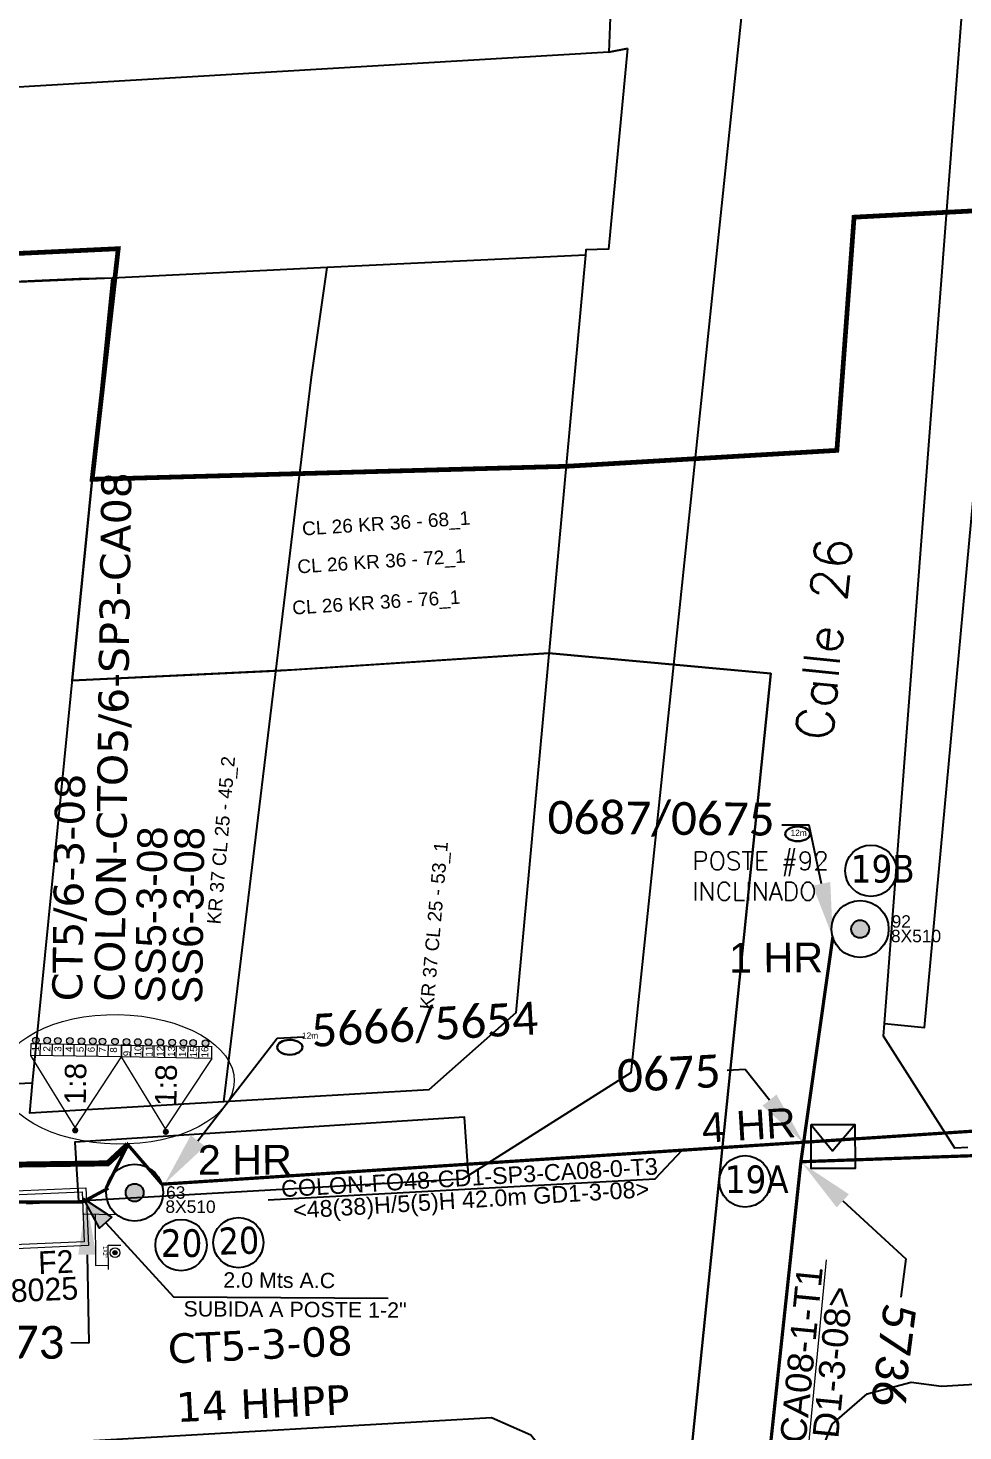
# Model space of a CAD drawing. Header units: millimetres. Extents: x -76.52126 to -76.51707, y 3.41842 to 3.42185.
# Drawn here: x -76.5204443 to -76.5201877, y 3.4202254 to 3.42061 of the extents above; entities that cross this region are included whole.
import ezdxf
from ezdxf import colors
from ezdxf.entities.mleader import LeaderData, LeaderLine
from ezdxf.enums import TextEntityAlignment as Align
from ezdxf.math import Vec2, Vec3

# ---------------------------------------------------------------- set-up
doc = ezdxf.new("R2010")
doc.units = ezdxf.units.MM
doc.linetypes.add('DASHED', pattern=[0.75, 0.5, -0.25])
for name, color, linetype in [('ABSCISA 24H', 3, 'Continuous'), ('ABSCISA 48H', 1, 'Continuous'), ('CAM F2 ATP', 30, 'Continuous'), ('CARTOGRAFIA', 252, 'Continuous'), ('COBERTURA CTO', 30, 'Continuous'), ('COBERTURA EMPALME', 2, 'Continuous'), ('CRUCE AMERICANO ATP NUEVO', 6, 'Continuous'), ('CTO POSTE 16 PUERTOS', 1, 'Continuous'), ('DUC_UTILIZAR', 1, 'Continuous'), ('DUCTOS ATP', 30, 'Continuous'), ('HERRAJERIA', 30, 'Continuous'), ('MARQUILLA F.O 48', 1, 'Continuous'), ('NOTAS', 250, 'Continuous'), ('PLACAS ZONA ABIERTA', 8, 'Continuous'), ('POSTE EMCALI ENERGIA', 7, 'Continuous'), ('PUNTO CARTERA', 7, 'Continuous'), ('PUNTO CARTERA - COUBICADO', 60, 'Continuous'), ('RESERVA F.O 24', 3, 'Continuous'), ('RESERVA F.O 48', 1, 'Continuous'), ('SUBIDA A POSTE ATP EXISTENTE', 30, 'Continuous'), ('TEXCALLES', 7, 'Continuous')]:
    doc.layers.add(name, color=color, linetype=linetype)
for name, color, linetype, lineweight in [('CANALIZACION ATP', 30, 'Continuous', 0), ('CB 24 H AER', 3, 'DASHED', 60), ('CB 24 H CAN - COUBICADO', 3, 'Continuous', 0), ('CB 48 H AER', 1, 'DASHED', 60), ('CB 48 H CAN', 1, 'Continuous', 60), ('MARQUILLA F.O 24', 3, 'Continuous', 0)]:
    doc.layers.add(name, color=color, linetype=linetype, lineweight=lineweight)
doc.styles.add('Arial', font='arial.ttf')
doc.styles.add('BOOK', font='BKANT.TTF')
doc.styles.add('Legend', font='calibri.ttf')
doc.styles.add('ROMANS', font='romans.shx', dxfattribs={"height": 1.6})
doc.styles.get("Standard").update_dxf_attribs({"font": 'arial.ttf'})
doc.styles.add('style2', font='verdana.ttf', dxfattribs={"height": 0.1})
doc.styles.add('TAHOMA', font='tahoma.ttf')
doc.styles.add('TEXT SCL GRANDES', font='tahoma.ttf', dxfattribs={"height": 14})
doc.styles.add('TXT CTO Y SS', font='arial.ttf', dxfattribs={"height": 0.5})
doc.linetypes.add('CERCA_LINE', pattern='A,12.7,-5.08,["X",Standard,S=2.54,R=0,X=-2.54,Y=-1.27],-2.08', length=19.86)

# ---------------------------------------------------------------- blocks, each defined once
blk = doc.blocks.new('MARQUILLA 24')
at = {"layer": 'MARQUILLA F.O 24', "style": 'Arial'}
for tag, oblique, p in [('IDENTIFICACIONCABLEFIBRA', 8.300879983380582e-09, (-0.1815160179795968, 0.4101931208408545)), ('CAPACIDADFIBRA', 1.383453351877506e-09, (-0.2074468646844706, -0.5398237440824574))]:
    blk.add_attdef(tag, text='', height=0.7, dxfattribs=dict(at, oblique=oblique)).set_placement(p, align=Align.MIDDLE)
blk = doc.blocks.new('*U7')
at = {"lineweight": 0}
h = blk.add_hatch(color=1, dxfattribs=at)
h.dxf.hatch_style = 1
edge = h.paths.add_edge_path()
edge.add_arc((2.038040068197754, 0.2957694650176999), 0.05471359921872897, -0.1242499693409973, 359.875750030659)
edge = h.paths.add_edge_path()
edge.add_arc((2.037624585731224, 0.1041770275826623), 0.05471359921872897, -0.1242499693409973, 359.875750030659)
edge = h.paths.add_edge_path()
edge.add_arc((2.037237854846977, -0.07415712298497024), 0.05471359921872897, -0.1242499693409973, 359.875750030659)
edge = h.paths.add_edge_path()
edge.add_arc((2.036809884395911, -0.2715081750156001), 0.05471359921872897, -0.1242499693409973, 359.875750030659)
edge = h.paths.add_edge_path()
edge.add_arc((2.036383020590098, -0.4683489170371073), 0.05471359921872897, -0.1242499693409973, 359.875750030659)
edge = h.paths.add_edge_path()
edge.add_arc((2.0359752240852, -0.6563971083447937), 0.05471359921872897, -0.1242499693409973, 359.875750030659)
edge = h.paths.add_edge_path()
edge.add_arc((2.03562520627076, -0.8178016719947072), 0.05471359921872897, -0.1242499693409973, 359.875750030659)
edge = h.paths.add_edge_path()
edge.add_arc((2.03517018280921, -1.027627744359637), 0.05471359921872897, -0.1242499693409973, 359.875750030659)
h = blk.add_hatch(color=1, dxfattribs=at)
h.dxf.hatch_style = 1
edge = h.paths.add_edge_path()
edge.add_arc((0.5439760578583717, -0.3838038376672781), 0.05194566183112925, -0.1242499693409973, 359.875750030659)
h = blk.add_hatch(color=1, dxfattribs=at)
h.dxf.hatch_style = 1
edge = h.paths.add_edge_path()
edge.add_arc((2.034756096138743, -1.218576534971748), 0.05471359921872897, -0.1242499693409973, 359.875750030659)
edge = h.paths.add_edge_path()
edge.add_arc((2.034340613672212, -1.410168972406786), 0.05471359921872897, -0.1242499693409973, 359.875750030659)
edge = h.paths.add_edge_path()
edge.add_arc((2.033953882787965, -1.588503122974418), 0.05471359921872897, -0.1242499693409973, 359.875750030659)
edge = h.paths.add_edge_path()
edge.add_arc((2.0335259123369, -1.785854175005048), 0.05471359921872897, -0.1242499693409973, 359.875750030659)
edge = h.paths.add_edge_path()
edge.add_arc((2.033099048531086, -1.982694917026556), 0.05471359921872897, -0.1242499693409973, 359.875750030659)
edge = h.paths.add_edge_path()
edge.add_arc((2.032691252026189, -2.170743108334242), 0.05471359921872897, -0.1242499693409973, 359.875750030659)
edge = h.paths.add_edge_path()
edge.add_arc((2.032341234211748, -2.332147671984155), 0.05471359921872897, -0.1242499693409973, 359.875750030659)
edge = h.paths.add_edge_path()
edge.add_arc((2.031886210750198, -2.541973744349085), 0.05471359921872897, -0.1242499693409973, 359.875750030659)
h = blk.add_hatch(color=1, dxfattribs=at)
h.dxf.hatch_style = 1
edge = h.paths.add_edge_path()
edge.add_arc((0.54069208579936, -1.898149837656726), 0.05194566183112925, -0.1242499693409973, 359.875750030659)
at = {"color": 1, "lineweight": 0}
for p, q in [((0.5933397471003361, -0.3798749818062159), (1.78330321336002, 0.374721054570804)), ((1.780019241301008, -1.139624945418648), (1.78330321336002, 0.374721054570804)), ((1.78330321336002, 0.374721054570804), (1.983485933620659, 0.3742869434363332)), ((1.983485933620659, 0.3742869434363332), (1.980201961561647, -1.140059056553115)), ((1.98314443591495, 0.2168112781892741), (1.983485933620659, 0.3742869434363332)), ((1.782527919798422, 0.01720805423882332), (1.98271064005906, 0.01677394310435254)), ((1.782961715654312, 0.2172453893237414), (1.98314443591495, 0.2168112781892741)), ((1.782121812782029, -0.1700610591370424), (1.982304533042667, -0.1704951702715096)), ((0.5933397471003361, -0.3798749818062159), (1.780019241301008, -1.139624945418648)), ((1.781734164487348, -0.3488182574032468), (1.981916884747986, -0.349252368537714)), ((1.781318828867053, -0.5403429792782912), (1.981501549127691, -0.5407770904127585)), ((1.780497384716469, -0.9191375126349559), (1.980680104977108, -0.9195716237694231)), ((1.780894261615054, -0.7361247058695692), (1.981076981875692, -0.7365588170040365)), ((0.5900557750413244, -1.894220981795664), (1.780019241301008, -1.139624945418644)), ((1.776735269241997, -2.653970945408096), (1.780019241301008, -1.139624945418644)), ((1.980201961561647, -1.140059056553115), (1.780019241301008, -1.139624945418648)), ((1.780019241301008, -1.139624945418644), (1.980201961561647, -1.140059056553115)), ((1.980201961561647, -1.140059056553115), (1.976917989502635, -2.654405056542563)), ((1.979860463855939, -1.297534721800174), (1.980201961561647, -1.140059056553115)), ((1.7796777435953, -1.297100610665707), (1.979860463855939, -1.297534721800174)), ((1.77924394773941, -1.497137945750625), (1.979426668000049, -1.497572056885096)), ((1.778450192428336, -1.863164257392695), (1.978632912688975, -1.863598368527162)), ((1.778837840723017, -1.684407059126491), (1.979020560983656, -1.684841170260958)), ((0.5900557750413244, -1.894220981795664), (1.776735269241997, -2.653970945408096)), ((1.778034856808041, -2.054688979267739), (1.978217577068679, -2.055123090402207)), ((1.777610289556042, -2.250470705859017), (1.97779300981668, -2.250904816993485)), ((1.777213412657458, -2.433483512624404), (1.977396132918096, -2.433917623758871)), ((1.980201961561647, -2.642939733618494), (1.780019241301008, -2.642505622484027))]:
    blk.add_line(p, q, dxfattribs=at)
for centre in [(2.038028655333605, 0.2954304605723816), (2.037613172867088, 0.1038380231428864), (2.036798471531788, -0.2718471794498338), (2.037226441982829, -0.07449612743028844), (2.036371607725974, -0.4686879214713411), (2.035963811221075, -0.6567361127790274), (2.035613793406623, -0.8181406764344832), (2.034744683274594, -1.218915539417067), (2.035158769945085, -1.027966748793871), (2.034329200808076, -1.410507976846562), (2.033942469923817, -1.588842127419737), (2.033514499472776, -1.786193179439282), (2.033087635666962, -1.983033921460789), (2.032329821347612, -2.332486676423931), (2.032679839162064, -2.171082112768476), (2.031874797886073, -2.542312748783319)]:
    blk.add_circle(centre, 0.05471359921872897, dxfattribs=at)
at = {"color": 2, "lineweight": 0}
blk.add_ellipse((1.405816862639429, -1.075883738916037), major_axis=(0.004557272916813445, 1.954041828242874), ratio=0.5536576209151705, start_param=4.159629210123316, end_param=10.4428145173029, dxfattribs=at)
at = {"color": 1, "lineweight": 0, "attachment_point": 1, "rotation": 359.875750030659}
for s, width, heights, insert, char_height in [('\\pxsm0.95;1\\P2\\P3\\P4\\P5\\P6\\P7\\P8', 12.01395749957801, [52.35627762601921], (1.852877797037454, 0.3555203752303111), 0.1174596764261007), ('1:8', 8.215003159624752, [0], (0.9754199662721743, -0.1953748581753931), 0.3585048917005609), ('\\pxsm0.95;9\\P10\\P11\\P12\\P13\\P14\\P15\\P16', 12.01395749957801, [52.35627762601921], (1.793800269719213, -1.169582539994735), 0.1174596764261007), ('1:8', 8.215003159624752, [0], (0.9721359942131627, -1.709720858164841), 0.3585048917005609)]:
    blk.add_mtext_dynamic_manual_height_columns(s, width=width, gutter_width=4.760265510852324, heights=heights, dxfattribs=dict(at, insert=insert, char_height=char_height))
at = {"color": 1, "lineweight": 0}
for tag, p, style in [('OSPCTONAME', (2.6968535139065, -0.468086668579371), 'style2'), ('ATP', (2.701116349809077, -1.172197493476247), 'style2'), ('OSPSSNAME1', (2.685725179444507, -1.854919751554757), 'TXT CTO Y SS'), ('OSPSSNAME2', (2.685725179444507, -2.474977327908814), 'TXT CTO Y SS')]:
    blk.add_attdef(tag, p, '', height=0.5, dxfattribs=dict(at, style=style))
blk = doc.blocks.new('PUNTO CARTERA')
blk.add_circle((-5.020778246489499e-07, 5.015703301580743e-07), 1.85590673389413e-05)
at = {"style": 'TAHOMA'}
blk.add_attdef('11', (-1.506643124571383e-05, -8.025511332387936e-06), '', height=2e-05, dxfattribs=at)
blk = doc.blocks.new('CAM F2 ATP')
at = {"lineweight": 0}
for points in [[(1.191592979054757, 0.7310536248332), (1.192588702492501, -0.730917408523826), (-1.191591966008626, -0.732541233133722), (-1.19258768944637, 0.7294298002233041)], [(1.091661110520363, 0.630985539755784), (1.092520617414266, -0.6309855399886146), (-1.091660097474232, -0.632473148056306), (-1.092519604368135, 0.6294979316880926)]]:
    blk.add_lwpolyline(points, close=True, dxfattribs=at)
at = {"lineweight": 0, "style": 'BOOK'}
for tag, p in [('F2', (1.529618542408571, 0.08788507536519319)), ('CODIGO', (1.554148052236997, -0.5989562448812649))]:
    blk.add_attdef(tag, p, '', height=0.5725093120969081, rotation=0.03902316617520105, dxfattribs=at)
blk = doc.blocks.new('CRUCE AMERICANO NUEVO')
at = {"layer": 'CRUCE AMERICANO ATP NUEVO'}
blk.add_lwpolyline([(-5.876006525795674e-06, 7.210970125015592e-06), (6.1832242863602e-06, 7.223961802083068e-06), (6.196215963427676e-06, -4.835269237446482e-06), (-5.863014848728199e-06, -4.848260914513958e-06), (-5.875871465832461e-06, 7.08567631590995e-06), (0, 0), (6.1832242863602e-06, 7.223961802083068e-06)], dxfattribs=at)
blk = doc.blocks.new('POSTE EMCALI ENERGIA')
h = blk.add_hatch(color=0)
h.dxf.hatch_style = 1
edge = h.paths.add_edge_path()
edge.add_arc((0, 0), 0.4317225846467996, 0, 360)
at = {"color": 0}
for radius in [1.37560418800724, 0.4317225846467996]:
    blk.add_circle((0, 0), radius, dxfattribs=at)
for tag, p in [('NODO', (1.750531847689672, -1.245275313217235)), ('CONSEC', (1.750531847689672, -2.745275313217235))]:
    blk.add_attdef(tag, p, '', height=1, dxfattribs=at)
blk = doc.blocks.new('MARQUILLA 48')
at = {"layer": 'MARQUILLA F.O 48', "style": 'Arial'}
for tag, height, oblique, p in [('IDENTIFICACIONCABLEFIBRA', 0.6981626117769965, 1.383453351877506e-09, (0.3252243008605546, 0.455078197351213)), ('CAPACIDADFIBRA', 0.6981626116966987, 8.300879983380582e-09, (0.7589297094523317, -0.3801462341225488)), ('NOMENCLATURA_ATP', 0.6981626116966987, 8.300879983380582e-09, (0.7589297094523317, -1.265373848670606))]:
    blk.add_attdef(tag, text='', height=height, rotation=0.262482242486606, dxfattribs=dict(at, oblique=oblique)).set_placement(p, align=Align.MIDDLE)
blk = doc.blocks.new('*U39')
at = {"layer": 'SUBIDA A POSTE ATP EXISTENTE'}
h = blk.add_hatch(color=256, dxfattribs=at)
h.dxf.hatch_style = 1
h.paths.add_polyline_path([(0.04984487394312477, 0.170603258412801), (0.08814758185488449, 0.2739225713841291), (0.1322622340870683, 0.2437425543702042)])
for points in [[(0.2951442514444846, 0.529161596078756), (0.9876478220941294, 0.6313320645982313)], [(0.1102049079709759, 0.258832562877167), (0.2951442514444846, 0.5291615960787562)]]:
    blk.add_lwpolyline(points, dxfattribs=at)
blk.add_lwpolyline([(0.1322622340870683, 0.2437425543702042), (0.08814758185488449, 0.2739225713841291), (0.04984487394312477, 0.170603258412801)], close=True, dxfattribs=at)
at = {"layer": 'SUBIDA A POSTE ATP EXISTENTE', "linetype": 'CERCA_LINE', "ltscale": 0.5}
for tag, p in [('SB', (0.678292947802184, 0.6493598394665923)), ('DISTANCIA', (0.6460260433839621, 0.5488650019174101))]:
    blk.add_attdef(tag, text='', height=0.04999999999999977, rotation=8.392747898120696, dxfattribs=at).set_placement(p, align=Align.CENTER)
blk = doc.blocks.new('DUC_UTILIZAR')
at = {"layer": 'DUC_UTILIZAR', "lineweight": 5}
h = blk.add_hatch(color=0, dxfattribs=at)
edge = h.paths.add_edge_path()
edge.add_arc((3.734103195540683e-07, -1.173386832409307e-05), 0.1373816321395313, 0, 360)
at = {"layer": 'DUC_UTILIZAR', "color": 0, "lineweight": 5}
blk.add_circle((3.734103195540683e-07, -1.173386832409307e-05), 0.1373816321395313, dxfattribs=at)
blk.add_circle((3.734103195540683e-07, -1.173386832409307e-05), 0.1373816321395313, dxfattribs=at)
blk = doc.blocks.new('RESERVA 48')
at = {"layer": 'RESERVA F.O 48', "color": 240, "linetype": 'ByBlock', "lineweight": 30, "true_color": 0xed1f24}
blk.add_ellipse((0, 0), major_axis=(1.155851281713483, 0.0003712607545550343), ratio=0.5873088644412812, dxfattribs=at)
at = {"layer": 'RESERVA F.O 48', "color": 1, "lineweight": 0, "style": 'BOOK'}
blk.add_attdef('RESERVA', (1.129388771834783, 0.7587690510554239), '', height=0.5725093120969081, rotation=0.03902316617520105, dxfattribs=at)
blk = doc.blocks.new('RESERVA 24')
at = {"layer": 'RESERVA F.O 24', "color": 3, "linetype": 'ByBlock', "lineweight": 30}
blk.add_ellipse((0, 0), major_axis=(1.155851281713483, 0.0003712607545550343), ratio=0.5873088644412812, dxfattribs=at)
at = {"layer": 'RESERVA F.O 24', "lineweight": 0, "style": 'BOOK'}
blk.add_attdef('RESERVA', (1.280572414631024, 0.8326158835552633), '', height=0.5725093120969081, rotation=0.03902316826273409, dxfattribs=at)

msp = doc.modelspace()

# ---------------------------------------------------------------- hatches: boundary and pattern name
at = {"layer": 'DUC_UTILIZAR', "lineweight": 5}
h = msp.add_hatch(color=1, dxfattribs=at)
h.set_gradient(color1=(249, 6, 6), color2=(249, 11, 11), one_color=1, tint=0.5099999904632568)
edge = h.paths.add_edge_path()
edge.add_arc((-76.52042040945582, 3.420274255666662), 5.606307288506988e-07, -88.9620304305002, 271.0379695694998)
h = msp.add_hatch(color=1, dxfattribs=at)
h.set_gradient(color1=(249, 6, 6), color2=(249, 11, 11), one_color=1, tint=0.5099999904632568)
edge = h.paths.add_edge_path()
edge.add_arc((-76.52042040945582, 3.420274255666662), 5.606307288506988e-07, -88.9620304305002, 271.0379695694998)

# ---------------------------------------------------------------- linework, layer by layer
at = {"layer": 'CANALIZACION ATP'}
msp.add_lwpolyline([(-76.52042931407354, 3.42028490943416), (-76.52042013390827, 3.420284755775744)], dxfattribs=at)
at = {"layer": 'CARTOGRAFIA'}
for points in [[(-76.52032306395489, 3.421074041035011), (-76.5202462033289, 3.421078271043937), (-76.52022055311903, 3.421052710837669), (-76.52020597300219, 3.421020220572812), (-76.52027887358639, 3.420323524901162), (-76.52032342395472, 3.420295444652423)], [(-76.52053130325879, 3.421033112667486), (-76.52048058785516, 3.4210377566784), (-76.52048006584886, 3.421029557634595), (-76.52042794641824, 3.421032671657143), (-76.52042885543273, 3.421037684704627), (-76.52037134498318, 3.421040826084775), (-76.52031939668308, 3.421043663620933), (-76.52026804211567, 3.421046468764528), (-76.5202432379105, 3.421019414542227), (-76.52026227306709, 3.420814923869896), (-76.52026689910639, 3.420765252478871), (-76.52027877020959, 3.42076493745901), (-76.52028070522141, 3.420711162020437), (-76.52028278809524, 3.420658223404301), (-76.52028494425252, 3.420603422143015)], [(-76.52019220288861, 3.420560046841841), (-76.52018293280929, 3.420680467811165), (-76.5201732127411, 3.420795308761283)], [(-76.52028278818256, 3.420658223433405), (-76.52028494433983, 3.420603422172119)], [(-76.52027979572671, 3.420604425905024), (-76.52028504326375, 3.420549421702729), (-76.52029119031289, 3.420549268703892), (-76.52029132889078, 3.420547765200011), (-76.52031047746499, 3.420340034980311), (-76.52033426465135, 3.420318866833098), (-76.5203905779876, 3.420315600801244), (-76.52044382255775, 3.420312512768417), (-76.52044310254354, 3.420320756835848), (-76.52049887598918, 3.420318272969437), (-76.52055109441648, 3.420315950803909)], [(-76.52028494433983, 3.420603422172119), (-76.52049035703607, 3.420591269663985)], [(-76.52027979579947, 3.420604425934128), (-76.52028504333651, 3.420549421731833), (-76.52029119038565, 3.420549268732996), (-76.52029132897809, 3.420547765229115)], [(-76.52028494425252, 3.420603422143015), (-76.52027979572671, 3.420604425905024)], [(-76.52027979579947, 3.420604425934128), (-76.52028494433983, 3.420603422172119)], [(-76.52020930303337, 3.420337114993002), (-76.52019832292939, 3.420336035008061), (-76.52017771276081, 3.420558786820605), (-76.52019220288861, 3.420560046841841)], [(-76.52020930303337, 3.420337114993002), (-76.52019220288861, 3.420560046841841)], [(-76.52029132897809, 3.420547765229115), (-76.52031047753775, 3.420340035038519), (-76.52033426473866, 3.420318866862202), (-76.52039057807491, 3.420315600830348)], [(-76.52029132897809, 3.420547765229115), (-76.52036220000667, 3.420544347566304)], [(-76.52044243103086, 3.420540707812163), (-76.5204723978772, 3.420539278668569)], [(-76.52044310263085, 3.420320756864951), (-76.52042121445487, 3.420541501677347)], [(-76.52043027751864, 3.420541312677072), (-76.52044243103086, 3.420540707812163)], [(-76.52042121445487, 3.420541501677347), (-76.52043027751864, 3.420541312677072)], [(-76.52036220000667, 3.420544347566304), (-76.52042121445487, 3.420541501677347)], [(-76.52036647599965, 3.420514276470042), (-76.52036220000667, 3.420544347566304)], [(-76.52036957503373, 3.420488730873897), (-76.52036647599965, 3.420514276470042)], [(-76.52039057807491, 3.420315600830348), (-76.52036957503373, 3.420488730873897)], [(-76.52018644283311, 3.420303094739777), (-76.52018995287148, 3.420302914732586), (-76.5202095730296, 3.420333604983737), (-76.52020930303337, 3.420337114993002)], [(-76.52044310263085, 3.420320756864951), (-76.52049887606194, 3.420318272998541)], [(-76.52039057807491, 3.420315600830348), (-76.52044382263051, 3.420312512826625), (-76.52044310263085, 3.420320756864951)], [(-76.52032342395472, 3.420295444652423), (-76.52032450396877, 3.420311374808646), (-76.52043142484985, 3.420304534739101), (-76.52043043482485, 3.42028842460479)], [(-76.52032342395472, 3.420295444652423), (-76.52032504396124, 3.420294454656526), (-76.52043043482485, 3.42028842460479)], [(-76.52043043482485, 3.42028842460479), (-76.52044474494545, 3.420287614616084)], [(-76.52022964319116, 3.420203373928073), (-76.52022829318088, 3.420215614009633), (-76.52022361313942, 3.420227224109679), (-76.52021407306387, 3.420235594167591), (-76.52020192297135, 3.420238744191577), (-76.52019364290248, 3.420237664206637), (-76.51960575810011, 3.420273034499244), (-76.5195944179963, 3.420261064384816), (-76.51958802795929, 3.420245944246401), (-76.51958721794148, 3.420230284144621), (-76.51963950837165, 3.41971583991892)], [(-76.5204436649314, 3.420221734050413), (-76.52031712390675, 3.420229024123385), (-76.52030632380996, 3.420224344081928), (-76.5202989437625, 3.420214983999015), (-76.5202969637416, 3.420203373928073), (-76.52029822374828, 3.420197433865381), (-76.52032639398607, 3.419928421659845)]]:
    msp.add_lwpolyline(points, dxfattribs=at)
at = {"layer": 'CB 24 H AER', "ltscale": 3e-05, "const_width": 8.916348428658831e-07}
for points in [[(-76.52023221922445, 3.420299192301656), (-76.52022346788841, 3.420360721888318)], [(-76.52017165161949, 3.420318052494862), (-76.52017187478913, 3.420305564868261), (-76.52018036157293, 3.420301015521269), (-76.52023221922445, 3.420299192301656), (-76.52025557007387, 3.42008177795983), (-76.52023527149645, 3.420074770120629), (-76.52024281065164, 3.420072180804916), (-76.52024390189341, 3.420052985227322), (-76.52023532535358, 3.420049934846229)]]:
    msp.add_lwpolyline(points, dxfattribs=at)
at = {"layer": 'CB 24 H CAN - COUBICADO', "const_width": 1.629947985712686e-06}
msp.add_lwpolyline([(-76.52050705418674, 3.420310875283409), (-76.52049839544281, 3.420297700599227), (-76.52042241692921, 3.420298751969438), (-76.52041689583477, 3.420303876741507)], dxfattribs=at)
at = {"layer": 'CB 48 H AER', "ltscale": 3e-05, "const_width": 8.916348428658831e-07}
for points in [[(-76.51970631330661, 3.420351204852681), (-76.51971521307367, 3.420338262080064), (-76.51984353949193, 3.42032926211227), (-76.51987648293806, 3.420327599362147), (-76.52016478142, 3.420308906202605), (-76.52017165161949, 3.420318052494862), (-76.52017934693848, 3.420307941290956), (-76.52040755037125, 3.420293033402471), (-76.52041689583477, 3.420303876741507), (-76.52042290688574, 3.420291899423563)], [(-76.52042290688574, 3.420291899423563), (-76.52042290688574, 3.420291899423563)]]:
    msp.add_lwpolyline(points, dxfattribs=at)
for points in [[(-76.52042290688574, 3.420291899423563), (-76.52042290688574, 3.420291899423563)], [(-76.52042225246846, 3.420291946769757), (-76.52042225246846, 3.420291946769757)]]:
    msp.add_lwpolyline(points, close=True, dxfattribs=at)
at = {"layer": 'CB 48 H CAN', "ltscale": 2}
msp.add_lwpolyline([(-76.52042225246846, 3.420291946769757, 8.916348428658831e-07, 8.916348428658831e-07, 0), (-76.520429316286, 3.420288157855765, 8.916348428658831e-07, 8.916348428658831e-07, 0), (-76.52045306095137, 3.420288141683667, 8.916348428658831e-07, 8.916348428658831e-07, 0), (-76.52053645007109, 3.420281049780132, 8.916348428658831e-07, 8.916348428658831e-07, 0), (-76.52056019473648, 3.420281033608048, 8.916348428658831e-07, 8.916348428658831e-07, 0), (-76.52056847230999, 3.420281084421567, 8.916348428658831e-07, 8.916348428658831e-07, 0), (-76.52057902710104, 3.420305485220896, 8.916348428658831e-07, 8.916348428658831e-07, 0), (-76.52057902710104, 3.420305485220896, 0, 0, 0)], format="xyseb", dxfattribs=at)
at = {"layer": 'COBERTURA CTO'}
msp.add_lwpolyline([(-76.52016305725118, 3.420561065858577), (-76.52021762627663, 3.420558186512038), (-76.52022234434224, 3.42049424146296), (-76.52030669735103, 3.420489600722588), (-76.52042669035762, 3.420486313306695), (-76.52043216240708, 3.42043112705994), (-76.52037624132498, 3.420433809283507), (-76.52030139120069, 3.420438645356965), (-76.52024050446488, 3.420433032821505), (-76.52027663136431, 3.420079699697792), (-76.5203369865514, 3.420077293349435), (-76.52041461152038, 3.420074231397278), (-76.52042750643267, 3.419958360020585), (-76.52058244194376, 3.419951814069803), (-76.52060995394567, 3.419950651691009), (-76.52061853515914, 3.419886080339323), (-76.52036583610715, 3.419898632393936), (-76.5202967948091, 3.419924431811863), (-76.52022977611449, 3.419926632111467), (-76.51994448595468, 3.419939688472708)], dxfattribs=at)
msp.add_lwpolyline([(-76.52058244194376, 3.419951814069803), (-76.52053075384828, 3.41995399787845), (-76.52048260126247, 3.419956032295316), (-76.52042750643267, 3.419958360020585), (-76.52041461151674, 3.420074231397278), (-76.52034873156953, 3.420076609355759), (-76.52033698654958, 3.420077293383995), (-76.52027663136431, 3.420079699697792), (-76.52024050446488, 3.420433032821505), (-76.52030139120069, 3.420438645356965), (-76.52037113851219, 3.420434054036717), (-76.52043216240708, 3.42043112705994), (-76.52042121830999, 3.420541499553449), (-76.52047240177234, 3.420539276542852), (-76.52052772905625, 3.420536499308922), (-76.52055109837164, 3.420315948536311), (-76.52056459851627, 3.420182333293608)], close=True, dxfattribs=at)
at = {"layer": 'COBERTURA EMPALME', "const_width": 1.296613031525144e-06}
msp.add_lwpolyline([(-76.52016305724823, 3.420561065859031), (-76.52021762627368, 3.420558186512265), (-76.52022234433929, 3.420494241463414), (-76.52029666880816, 3.420489875472297), (-76.52042669035535, 3.420486313307149), (-76.52041952988766, 3.420549544177515), (-76.52054729609604, 3.420543507427351), (-76.52054646375785, 3.420587948460364), (-76.52076845364417, 3.420576787889216), (-76.520801696256, 3.420576230846903), (-76.52089086907375, 3.420580774524408), (-76.52095071499298, 3.419909937175959), (-76.52101619773119, 3.419312724169989)], dxfattribs=at)
at = {"layer": 'DUCTOS ATP', "lineweight": 13, "ltscale": 0.13}
for points in [[(-76.52042587928655, 3.420284851942392), (-76.52042573648431, 3.420270786039584), (-76.520422203722, 3.420270845803302)], [(-76.52042218217726, 3.420269656666786), (-76.52042230223275, 3.420276282987501), (-76.52041878274483, 3.420276346753475)]]:
    msp.add_lwpolyline(points, dxfattribs=at)
at = {"layer": 'DUCTOS ATP', "lineweight": 5}
msp.add_circle((-76.52042040945582, 3.420274255666662), 1.347958840324557e-06, dxfattribs=at)
msp.add_circle((-76.52042040945582, 3.420274255666662), 1.347958840324557e-06, dxfattribs=at)
at = {"layer": 'MARQUILLA F.O 24'}
msp.add_lwpolyline([(-76.52022524460607, 3.420272282713334), (-76.52024087654452, 3.420109931405937), (-76.52025370734293, 3.420097089911469)], dxfattribs=at)
at = {"layer": 'MARQUILLA F.O 48'}
msp.add_lwpolyline([(-76.52037841228018, 3.420288767976057), (-76.52027216573518, 3.420294524863035), (-76.52026482264921, 3.420302320421504)], dxfattribs=at)

# ---------------------------------------------------------------- block references
at = {"layer": 'CAM F2 ATP'}
ref = msp.add_blockref('CAM F2 ATP', (-76.5204410339204, 3.4202835698248), dxfattribs=dict(at, xscale=1.08712e-05, yscale=1.08712e-05, zscale=1.08712e-05, rotation=2.478210523850653))
ref.add_attrib('CODIGO', '8025', (-76.52044889438687, 3.42026065172458), dxfattribs={"lineweight": 0, "height": 6.223863233667908e-06, "rotation": 2.517233690025865, "style": 'BOOK'})
ref.add_attrib('F2', 'F2', (-76.52044136191871, 3.420268377808962), dxfattribs={"lineweight": 0, "height": 6.223863233667908e-06, "rotation": 2.517233690025865, "style": 'BOOK'})
at = {"layer": 'CRUCE AMERICANO ATP NUEVO'}
msp.add_blockref('CRUCE AMERICANO NUEVO', (-76.52022355641566, 3.420302204546308), dxfattribs=at)
at = {"layer": 'CTO POSTE 16 PUERTOS', "xscale": 1.642047226567274e-05, "yscale": 1.642047226567274e-05, "zscale": 1.642047226567274e-05, "rotation": 89.21264335143587}
msp.add_blockref('*U7', (-76.52043776288575, 3.420298946405288), dxfattribs=at).add_auto_attribs({'OSPCTONAME': 'CT5/6-3-08', 'ATP': 'COLON-CTO5/6-SP3-CA08', 'OSPSSNAME1': 'SS5-3-08', 'OSPSSNAME2': 'SS6-3-08'})
at = {"layer": 'DUC_UTILIZAR', "color": 1, "xscale": 4.178767258784979e-06, "yscale": 4.178767258784979e-06, "zscale": 4.178767258784979e-06, "rotation": 271.0379695694998}
msp.add_blockref('DUC_UTILIZAR', (-76.52042040945582, 3.420274255666662), dxfattribs=at)
at = {"layer": 'MARQUILLA F.O 24'}
ref = msp.add_blockref('MARQUILLA 24', (-76.52023323935987, 3.42019194746765), dxfattribs=dict(at, xscale=1.016e-05, yscale=1.016e-05, zscale=1.016e-05, rotation=84.40039674051447))
ref.add_attrib('IDENTIFICACIONCABLEFIBRA', 'COLON-FO24-CD1-SP3-CA08-1-T1', dxfattribs={"height": 7.111999999999981e-06, "rotation": 84.40039683753997}).set_placement((-76.52023756698463, 3.420190518719354), align=Align.MIDDLE)
ref.add_attrib('CAPACIDADFIBRA', '<24(22)H/2(0)H 54.0m GD1-3-08>', dxfattribs={"height": 7.111999999999981e-06, "rotation": 84.40039683753997}).set_placement((-76.5202279865799, 3.42018931469861), align=Align.MIDDLE)
at = {"layer": 'MARQUILLA F.O 48'}
ref = msp.add_blockref('MARQUILLA 48', (-76.52032513765073, 3.420291775724468), dxfattribs=dict(at, xscale=6.565163321307181e-06, yscale=6.565163321307181e-06, zscale=6.565163321307181e-06, rotation=3.207199512931609))
ref.add_attrib('CAPACIDADFIBRA', '<48(38)H/5(5)H 42.0m GD1-3-08>', dxfattribs={"height": 4.583551570619201e-06, "rotation": 3.46968175541817, "style": 'Arial'}).set_placement((-76.52032269580718, 3.420288246853077), align=Align.MIDDLE)
ref.add_attrib('IDENTIFICACIONCABLEFIBRA', 'COLON-FO48-CD1-SP3-CA08-0-T3', dxfattribs={"height": 4.583551571146368e-06, "rotation": 3.46968175541817, "style": 'Arial'}).set_placement((-76.52032317299512, 3.420294878162898), align=Align.MIDDLE)
at = {"layer": 'POSTE EMCALI ENERGIA'}
ref = msp.add_blockref('POSTE EMCALI ENERGIA', (-76.52021596351682, 3.420362994509663), dxfattribs=dict(at, xscale=5.681082891849185e-06, yscale=5.681082891849185e-06, zscale=5.681082891849185e-06))
ref.add_attrib('NODO', '8X510', (-76.52020750688436, 3.420359390959805), dxfattribs={"height": 3.408649735109509e-06, "rotation": 359.8892292597475})
ref.add_attrib('CONSEC', '92', (-76.52020732923334, 3.420363383421051), dxfattribs={"height": 3.408649735109509e-06, "rotation": 359.8892292597475})
ref = msp.add_blockref('POSTE EMCALI ENERGIA', (-76.52041504169682, 3.420290718139643), dxfattribs=dict(at, xscale=5.681082891849185e-06, yscale=5.681082891849185e-06, zscale=5.681082891849185e-06))
ref.add_attrib('NODO', '8X510', (-76.52040658506436, 3.420285180635346), dxfattribs={"height": 3.408649735109509e-06, "rotation": 359.8892292597475})
ref.add_attrib('CONSEC', '63', (-76.52040640741335, 3.420289063721217), dxfattribs={"height": 3.408649735109509e-06, "rotation": 359.8892292597475})
at = {"layer": 'PUNTO CARTERA', "lineweight": 20}
ref = msp.add_blockref('PUNTO CARTERA', (-76.5202128216606, 3.420378787803983), dxfattribs=dict(at, xscale=0.3794113758997775, yscale=0.3794113758997775, zscale=0.3794113758997775))
ref.add_attrib('11', '19B', (-76.52021853803599, 3.420375742833631), dxfattribs={"lineweight": 40, "height": 7.588227517995547e-06, "style": 'TAHOMA'})
ref = msp.add_blockref('PUNTO CARTERA', (-76.52024736128435, 3.420293627882014), dxfattribs=dict(at, xscale=0.3794113758997775, yscale=0.3794113758997775, zscale=0.3794113758997775))
ref.add_attrib('11', '19A', (-76.52025307765973, 3.420290582911661), dxfattribs={"lineweight": 40, "height": 7.588227517995547e-06, "style": 'TAHOMA'})
ref = msp.add_blockref('PUNTO CARTERA', (-76.5204021197819, 3.42027613404262), dxfattribs=dict(at, xscale=0.3794113758997775, yscale=0.3794113758997775, zscale=0.3794113758997775))
ref.add_attrib('11', '20', (-76.52040783615729, 3.420273089072268), dxfattribs={"lineweight": 40, "height": 7.588227517995547e-06, "style": 'TAHOMA'})
at = {"layer": 'PUNTO CARTERA - COUBICADO', "lineweight": 20}
ref = msp.add_blockref('PUNTO CARTERA', (-76.52038636847531, 3.420276841324845), dxfattribs=dict(at, xscale=0.370696861473765, yscale=0.370696861473765, zscale=0.370696861473765, rotation=1.86099876748054))
ref.add_attrib('11', '20', (-76.5203918539933, 3.420273686487117), dxfattribs={"layer": '0', "lineweight": 40, "height": 7.413937229475302e-06, "rotation": 1.860997892280634, "style": 'TAHOMA'})
at = {"layer": 'RESERVA F.O 24'}
ref = msp.add_blockref('RESERVA 24', (-76.52023309380083, 3.420389097643695), dxfattribs=dict(at, xscale=2.961594036029855e-06, yscale=2.961594036029855e-06, zscale=2.961594036029855e-06))
ref.add_attrib('RESERVA', '12m', (-76.52023502643223, 3.420388519186116), dxfattribs={"lineweight": 0, "height": 1.695540164277758e-06, "rotation": 0.2164145610728961, "style": 'BOOK'})
at = {"layer": 'RESERVA F.O 48', "xscale": 2.991453189871018e-06, "yscale": 2.991453189871018e-06, "zscale": 2.991453189871018e-06, "rotation": 0.6698595618861927}
msp.add_blockref('RESERVA 48', (-76.52037246325575, 3.420330578241865), dxfattribs=at).add_auto_attribs({'RESERVA': '12m'})
at = {"layer": 'SUBIDA A POSTE ATP EXISTENTE'}
ref = msp.add_blockref('*U39', (-76.52043520746219, 3.420302747919631), dxfattribs=dict(at, xscale=-8.418941692803713e-05, yscale=8.418941692803713e-05, zscale=8.418941692803711e-05, rotation=188.0343835767629))
ref.add_attrib('DISTANCIA', '2.0 Mts A.C', dxfattribs={"linetype": 'CERCA_LINE', "ltscale": 0.5, "height": 4.209470846401851e-06, "rotation": 359.6416356786414}).set_placement((-76.5203753623365, 3.420264597532716), align=Align.CENTER)
ref.add_attrib('SB', 'SUBIDA A POSTE 1-2"', dxfattribs={"linetype": 'CERCA_LINE', "ltscale": 0.5, "height": 4.209470846401851e-06, "rotation": 359.6416356786414}).set_placement((-76.52037102192435, 3.420256596732071), align=Align.CENTER)

# ---------------------------------------------------------------- texts
at = {"layer": 'COBERTURA CTO', "insert": (-76.52041681414183, 3.420251450043338), "char_height": 8.08010354733235e-06, "attachment_point": 1, "rotation": 2.6545255104075363, "line_spacing_factor": 0.6, "style": 'style2'}
msp.add_mtext_dynamic_manual_height_columns('\\pxqc;CT5-3-08\\P\\P14 HHPP', width=7.213722621156542e-05, gutter_width=0.0006784489986632618, heights=[5.187735769070843e-05], dxfattribs=at)
at = {"layer": 'DUCTOS ATP', "ltscale": 8, "insert": (-76.52042259479626, 3.420276060902459), "char_height": 1.111697558997968e-06, "attachment_point": 1, "rotation": 270.8354558229489, "style": 'TEXT SCL GRANDES'}
msp.add_mtext_dynamic_manual_height_columns('1X2"', width=3.583703727741994e-06, gutter_width=0.0001428289590405021, heights=[0], dxfattribs=at)
at = {"layer": 'HERRAJERIA', "char_height": 8.112682853479138e-06, "attachment_point": 1}
for s, insert, rotation in [('1 HR', (-76.52025197390012, 3.420359162699127), 0.27681970342005024), ('4 HR', (-76.52025965990646, 3.420312468438718), 3.559969668202807), ('2 HR', (-76.5203977134815, 3.4203037118295), 0.27681970342005024)]:
    msp.add_mtext_dynamic_manual_height_columns(s, width=6.04366652754048e-05, gutter_width=0.001014085356684892, heights=[0], dxfattribs=dict(at, insert=insert, rotation=rotation))
at = {"layer": 'NOTAS', "insert": (-76.52026202363699, 3.420384189810182), "char_height": 5e-06, "attachment_point": 1, "style": 'ROMANS'}
msp.add_mtext_dynamic_manual_height_columns('POSTE #92\\PINCLINADO', width=5.180907767510234e-05, gutter_width=8, heights=[0], dxfattribs=at)
at = {"layer": 'PLACAS ZONA ABIERTA'}
for s, rotation, p in [('CL 26 KR 36 - 68_1', 3.743336422053382, (-76.52036896131858, 3.420470894805837)), ('CL 26 KR 36 - 72_1', 3.743336422053382, (-76.52037026211137, 3.420460488456408)), ('CL 26 KR 36 - 76_1', 3.743336422053382, (-76.52037167299413, 3.42044920139542)), ('KR 37 CL 25 - 45_2', 85, (-76.52039148372698, 3.420364170044123)), ('KR 37 CL 25 - 53_1', 85, (-76.52033306600288, 3.420340815184885))]:
    msp.add_text(s, height=3.742596509303251e-06, rotation=rotation, dxfattribs=at).set_placement(p)
at = {"layer": 'TEXCALLES', "style": 'ROMANS'}
msp.add_text('Calle 26', height=1e-05, rotation=84.09903223944362, dxfattribs=at).set_placement((-76.52022378259765, 3.42041429788953))

# ---------------------------------------------------------------- leaders
at = {"layer": 'ABSCISA 24H', "ltscale": 3e-05}
ml = msp.add_multileader_mtext('Standard', dxfattribs=at)
ml.set_content('0687/0675', color=256, style='Legend')
ml.set_leader_properties()
ml.build(insert=Vec2(0, 0))
ml.multileader.update_dxf_attribs({"text_left_attachment_type": 2, "text_right_attachment_type": 2, "dogleg_length": 4.953014079732091e-06, "arrow_head_size": 1.5e-05})
ctx = ml.context
ctx.base_point, ctx.char_height, ctx.arrow_head_size, ctx.landing_gap_size, ctx.plane_origin, ctx.plane_x_axis, ctx.plane_y_axis = Vec3(-76.52030372362081, 3.420392087684733), 9e-06, 1.5e-05, 2.326797930947557e-06, Vec3(-76.51999491343831, 3.420155448554877), Vec3(0.9999624058675028, -0.008671035213614092), Vec3(0.008671035213614092, 0.9999624058675028)
ctx.left_attachment, ctx.right_attachment, ctx.text_align_type = 2, 2, 1
notes = []
notes.append((ctx, [(1, (1, 1, 0), (-76.5202299492835, 3.420391447960806), (-0.9999624058675027, 0.008671035213614097), 7.487361190383237e-06, [(0, [(-76.52022346788841, 3.420360721888318)], 0, [])])]))
ctx.mtext.insert, ctx.mtext.text_direction, ctx.mtext.rotation, ctx.mtext.alignment, ctx.mtext.flow_direction = Vec3(-76.52027052743554, 3.420397861210338), Vec3(0.9999624058675028, -0.008671035213614092), 6.274514163304323, 2, 5
ml = msp.add_multileader_mtext('Standard', dxfattribs=at)
ml.set_content('0675', color=256, style='Legend')
ml.set_leader_properties()
ml.build(insert=Vec2(0, 0))
ml.multileader.update_dxf_attribs({"text_left_attachment_type": 2, "text_right_attachment_type": 2, "dogleg_length": 4.953014079732091e-06, "arrow_head_size": 1.5e-05})
ctx = ml.context
ctx.base_point, ctx.char_height, ctx.arrow_head_size, ctx.landing_gap_size, ctx.plane_origin, ctx.plane_x_axis, ctx.plane_y_axis = Vec3(-76.52028449687748, 3.420322441802246), 9e-06, 1.5e-05, 2.326797930947557e-06, Vec3(-76.52001048842521, 3.420150003380614), Vec3(0.9985365704656315, 0.05408065682603108), Vec3(-0.05408065682603108, 0.9985365704656315)
ctx.left_attachment, ctx.right_attachment, ctx.text_align_type = 2, 2, 1
notes.append((ctx, [(1, (1, 1, 0), (-76.520247529062, 3.420324443976029), (-0.9985365704656315, -0.05408065682603108), 4.953014079732093e-06, [(0, [(-76.52023147260674, 3.42030436469781)], 0, [])])]))
ctx.mtext.insert, ctx.mtext.text_direction, ctx.mtext.rotation, ctx.mtext.alignment, ctx.mtext.flow_direction = Vec3(-76.52026873520603, 3.420327912979705), Vec3(0.9985365704656315, 0.05408065682603108), 0.05410705335527403, 2, 5
ml = msp.add_multileader_mtext('Standard', dxfattribs=at)
ml.set_content('5736', color=256, style='Legend')
ml.set_leader_properties()
ml.build(insert=Vec2(0, 0))
ml.multileader.update_dxf_attribs({"text_left_attachment_type": 2, "text_right_attachment_type": 2, "dogleg_length": 0.36, "arrow_head_size": 1.5e-05})
ctx = ml.context
ctx.base_point, ctx.char_height, ctx.arrow_head_size, ctx.landing_gap_size, ctx.plane_origin, ctx.plane_x_axis, ctx.plane_y_axis = Vec3(-76.52020479255408, 3.420262078221471), 9e-06, 1.5e-05, 2.326797930947557e-06, Vec3(-76.52051372861813, 3.419980449822338), Vec3(-0.1272775348758163, -0.9918671428754637), Vec3(0.9918671428754637, -0.1272775348758163)
ctx.left_attachment, ctx.right_attachment, ctx.text_align_type = 2, 2, 1
notes.append((ctx, [(0, (1, 1, 0), (-76.52020345145827, 3.420272529310664), (-0.1272775348758163, -0.9918671428754636), 1.053678334726403e-05, [(0, [(-76.52023173312938, 3.420298650208868)], 0, [])])]))
ctx.mtext.insert, ctx.mtext.text_direction, ctx.mtext.rotation, ctx.mtext.alignment, ctx.mtext.flow_direction = Vec3(-76.52020226451972, 3.420245552956247), Vec3(-0.1272775348758163, -0.9918671428754637), 4.584765275771584, 2, 5
at = {"layer": 'ABSCISA 48H'}
ml = msp.add_multileader_mtext('Standard', dxfattribs=at)
ml.set_content('5666/5654', color=256, style='Legend')
ml.set_leader_properties()
ml.build(insert=Vec2(0, 0))
ml.multileader.update_dxf_attribs({"text_left_attachment_type": 2, "text_right_attachment_type": 2, "dogleg_length": 0.36, "arrow_head_size": 1.5e-05})
ctx = ml.context
ctx.base_point, ctx.char_height, ctx.arrow_head_size, ctx.landing_gap_size, ctx.plane_origin, ctx.plane_x_axis, ctx.plane_y_axis = Vec3(-76.520368609888, 3.42033345797656), 9e-06, 1.5e-05, 2.326797930947557e-06, Vec3(-76.52009083016503, 3.420150628638033), Vec3(0.9984007201804522, 0.05653319328637374), Vec3(-0.05653319328637374, 0.9984007201804522)
ctx.left_attachment, ctx.right_attachment, ctx.text_align_type = 2, 2, 1
notes.append((ctx, [(0, (1, 1, 0), (-76.52037590111615, 3.420333045119875), (0.9984007201804522, 0.05653319328637376), 7.30290755758679e-06, [(0, [(-76.52040685874536, 3.420293078584445)], 0, [])])]))
ctx.mtext.insert, ctx.mtext.text_direction, ctx.mtext.rotation, ctx.mtext.alignment, ctx.mtext.flow_direction = Vec3(-76.52033575008537, 3.42034138948468), Vec3(0.9984007201804522, 0.05653319328637374), 0.05656335004394564, 2, 5
ml = msp.add_multileader_mtext('Standard', dxfattribs=at)
ml.set_content('5673', color=256, style='Legend')
ml.set_leader_properties()
ml.build(insert=Vec2(0, 0))
ml.multileader.update_dxf_attribs({"text_left_attachment_type": 2, "text_right_attachment_type": 2, "dogleg_length": 0.36, "arrow_head_size": 1.5e-05})
ctx = ml.context
ctx.base_point, ctx.char_height, ctx.arrow_head_size, ctx.landing_gap_size, ctx.plane_origin, ctx.plane_x_axis, ctx.plane_y_axis = Vec3(-76.52046442282217, 3.420249784477716), 9e-06, 1.5e-05, 2.326797930947557e-06, Vec3(-76.52020235618946, 3.420034738869135), Vec3(0.9999624058675028, -0.008671035213614092), Vec3(0.008671035213614092, 0.9999624058675028)
ctx.left_attachment, ctx.right_attachment, ctx.text_align_type = 2, 2, 1
notes.append((ctx, [(1, (1, 1, 0), (-76.52042763067237, 3.420249465439695), (-0.9999624058675027, 0.008671035213614094), 4.953014079732091e-06, [(0, [(-76.5204282878982, 3.420288709465838)], 0, [])])]))
ctx.mtext.insert, ctx.mtext.text_direction, ctx.mtext.rotation, ctx.mtext.alignment, ctx.mtext.flow_direction = Vec3(-76.52044846318107, 3.420254257028478), Vec3(0.9999624058675028, -0.008671035213614092), 6.274514163304323, 2, 5
for ctx, leaders in notes:
    for number, flags, end, landing, length, lines in leaders:
        leader = LeaderData()
        leader.index, (leader.has_last_leader_line, leader.has_dogleg_vector, leader.attachment_direction) = number, flags
        leader.last_leader_point, leader.dogleg_vector, leader.dogleg_length = Vec3(end), Vec3(landing), length
        for number, points, colour, breaks in lines:
            line = LeaderLine()
            line.index, line.vertices, line.color, line.breaks = number, Vec3.list(points), colors.encode_raw_color(colour), breaks
            leader.lines.append(line)
        ctx.leaders.append(leader)

doc.saveas('drawing.dxf')
